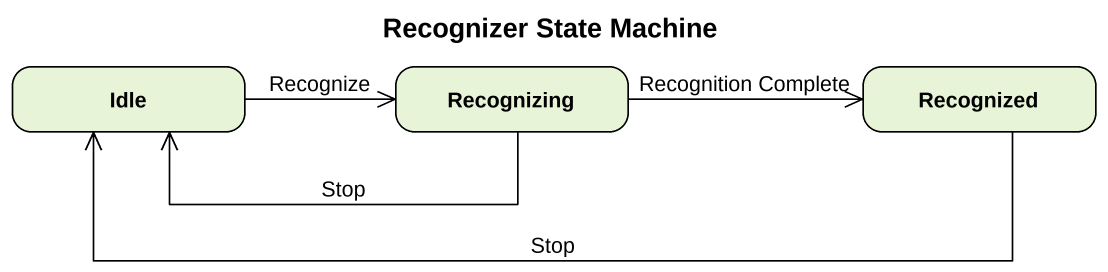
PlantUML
@startuml
title Recognizer State Machine
hide empty description
state Idle
state Recognizing
state Recognized
Idle -right-> Recognizing : Recognize
Recognizing -left-> Idle : Stop
Recognizing -right-> Recognized : Recognition Complete
Recognized -left-> Idle : Stop
@enduml
